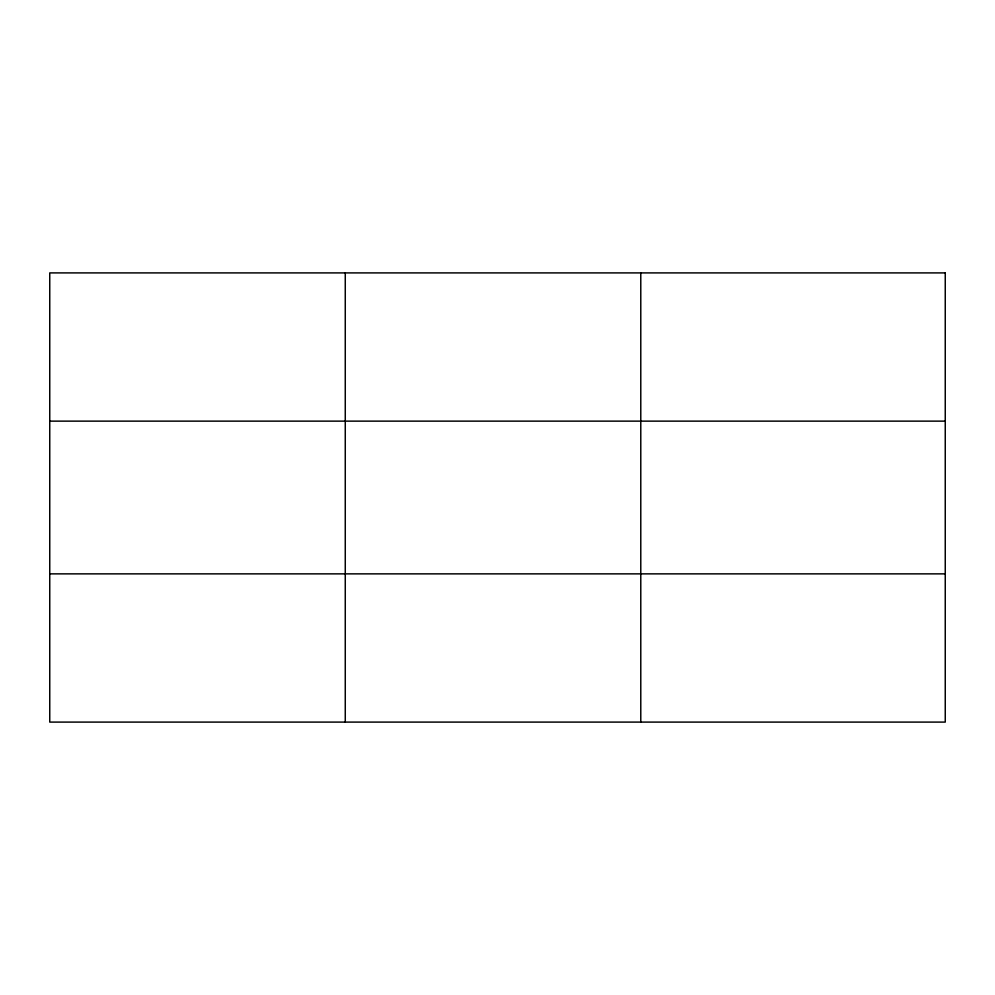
<?xml version="1.0" encoding="UTF-8"?>
<svg xmlns="http://www.w3.org/2000/svg" width="995" height="995" viewBox="0 0 995 995"><rect width="100%" height="100%" fill="white"/><g stroke="black" fill="none" stroke-linecap="round" stroke-linejoin="round"><path stroke-width="1.49" d="M345.265 272.904L345.265 722.096M640.78 272.904L640.78 722.096M49.75 421.134L945.25 421.134M49.75 573.866L945.25 573.866M945.25 272.904L945.25 722.096L49.75 722.096L49.75 272.904L945.25 272.904"/></g></svg>
